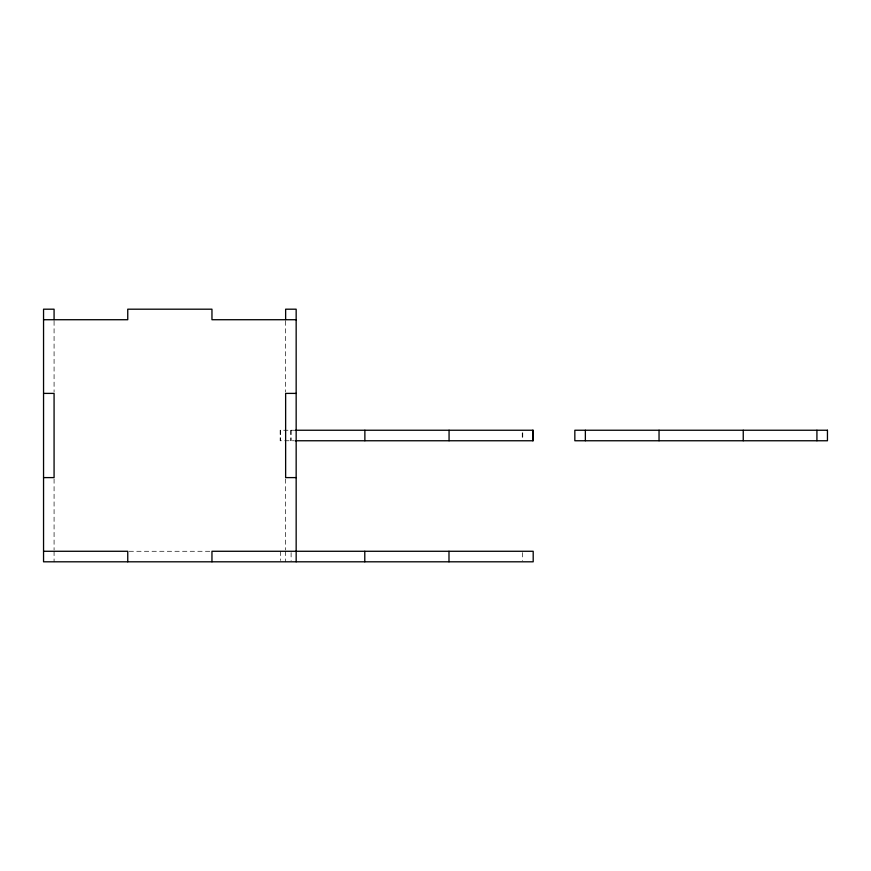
<?xml version="1.0" encoding="UTF-8"?>
<svg xmlns="http://www.w3.org/2000/svg" width="871" height="871" viewBox="0 0 871 871"><rect width="100%" height="100%" fill="white"/><g stroke="black" fill="none" stroke-linecap="round" stroke-linejoin="round"><path stroke-width="0.65" stroke-dasharray="4.36 3.27" d="M295.607 430.241L280.168 430.241L280.168 440.759L293.865 440.759M129.115 551.278L210.597 551.278M522.752 432.865L522.752 438.135M522.665 552.595L522.665 560.489M522.252 432.865L522.252 438.135M291.186 430.241L291.186 440.759M291.11 552.595L291.11 560.489M290.696 430.241L290.696 440.759M285.634 321.061L285.634 392.059M285.634 478.941L285.634 549.939M285.634 551.278L285.634 561.806M280.669 430.241L280.669 440.759M280.582 551.278L280.582 560.489M54.078 321.061L54.078 392.059M54.078 478.941L54.078 549.939M54.078 551.278L54.078 561.806"/><path stroke-width="1.31" d="M43.55 319.722L127.754 319.722L127.754 309.194L211.958 309.194L211.958 319.722L296.162 319.722M43.55 393.398L54.078 393.398L54.078 477.602L43.55 477.602M296.162 393.398L285.634 393.398L285.634 477.602L296.162 477.602M295.607 430.241L533.27 430.241L533.27 440.759L295.106 440.759M43.55 551.278L127.754 551.278L127.754 561.806M816.922 430.241L816.922 440.759M743.246 430.241L743.246 440.759M659.042 430.241L659.042 440.759M585.366 430.241L585.366 440.759M532.78 430.241L532.78 440.759M449.066 430.241L449.066 440.759M448.99 551.278L448.99 561.806M364.873 430.241L364.873 440.759M364.786 551.278L364.786 561.806M296.162 561.806L296.162 309.194L285.634 309.194L285.634 319.722M211.958 561.806L211.958 551.278L533.194 551.278L533.194 561.806L43.55 561.806L43.55 309.194L54.078 309.194L54.078 319.722M827.45 430.241L574.838 430.241L574.838 440.759L827.45 440.759L827.45 430.241"/></g></svg>
